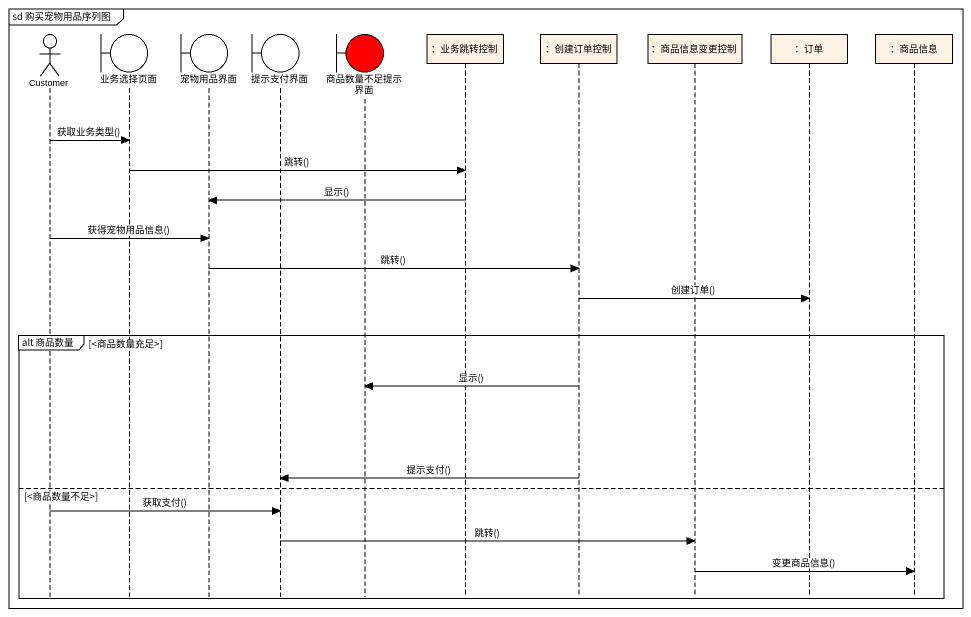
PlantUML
@startuml
mainframe sd 购买宠物用品序列图
hide footbox
actor Customer
boundary 业务选择页面
boundary 宠物用品界面
boundary 提示支付界面
boundary 商品数量不足提示界面 #FF0000
participant "：业务跳转控制" as 业务跳转控制
participant "：创建订单控制" as 创建订单控制
participant "：商品信息变更控制" as 商品信息变更控制
participant "：订单" as 订单
participant "：商品信息" as 商品信息

Customer -> 业务选择页面 : 获取业务类型()
业务选择页面 -> 业务跳转控制 : 跳转()
业务跳转控制 -> 宠物用品界面 : 显示()
Customer -> 宠物用品界面 : 获得宠物用品信息()
宠物用品界面 -> 创建订单控制 : 跳转()
创建订单控制 -> 订单 : 创建订单()
group alt 商品数量 [<商品数量充足>]
  创建订单控制 -> 商品数量不足提示界面 : 显示()
  创建订单控制 -> 提示支付界面 : 提示支付()
else <商品数量不足>
  Customer -> 提示支付界面 : 获取支付()
  提示支付界面 -> 商品信息变更控制 : 跳转()
  商品信息变更控制 -> 商品信息 : 变更商品信息()
end
@enduml
